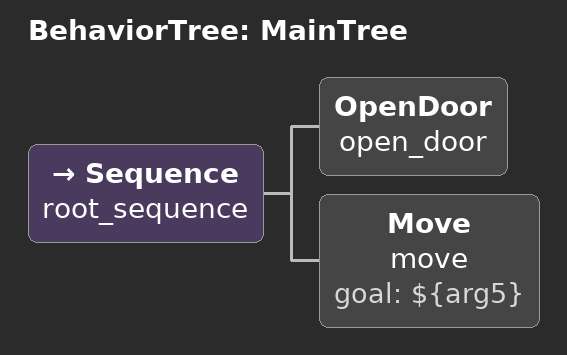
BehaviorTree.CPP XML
<root main_tree_to_execute = "MainTree" >
    <BehaviorTree ID="MainTree">
       <Sequence name="root_sequence">
           <OpenDoor name="open_door"/>
           <Move    name="move" goal="${arg5}"/>
       </Sequence>
    </BehaviorTree>
</root>
